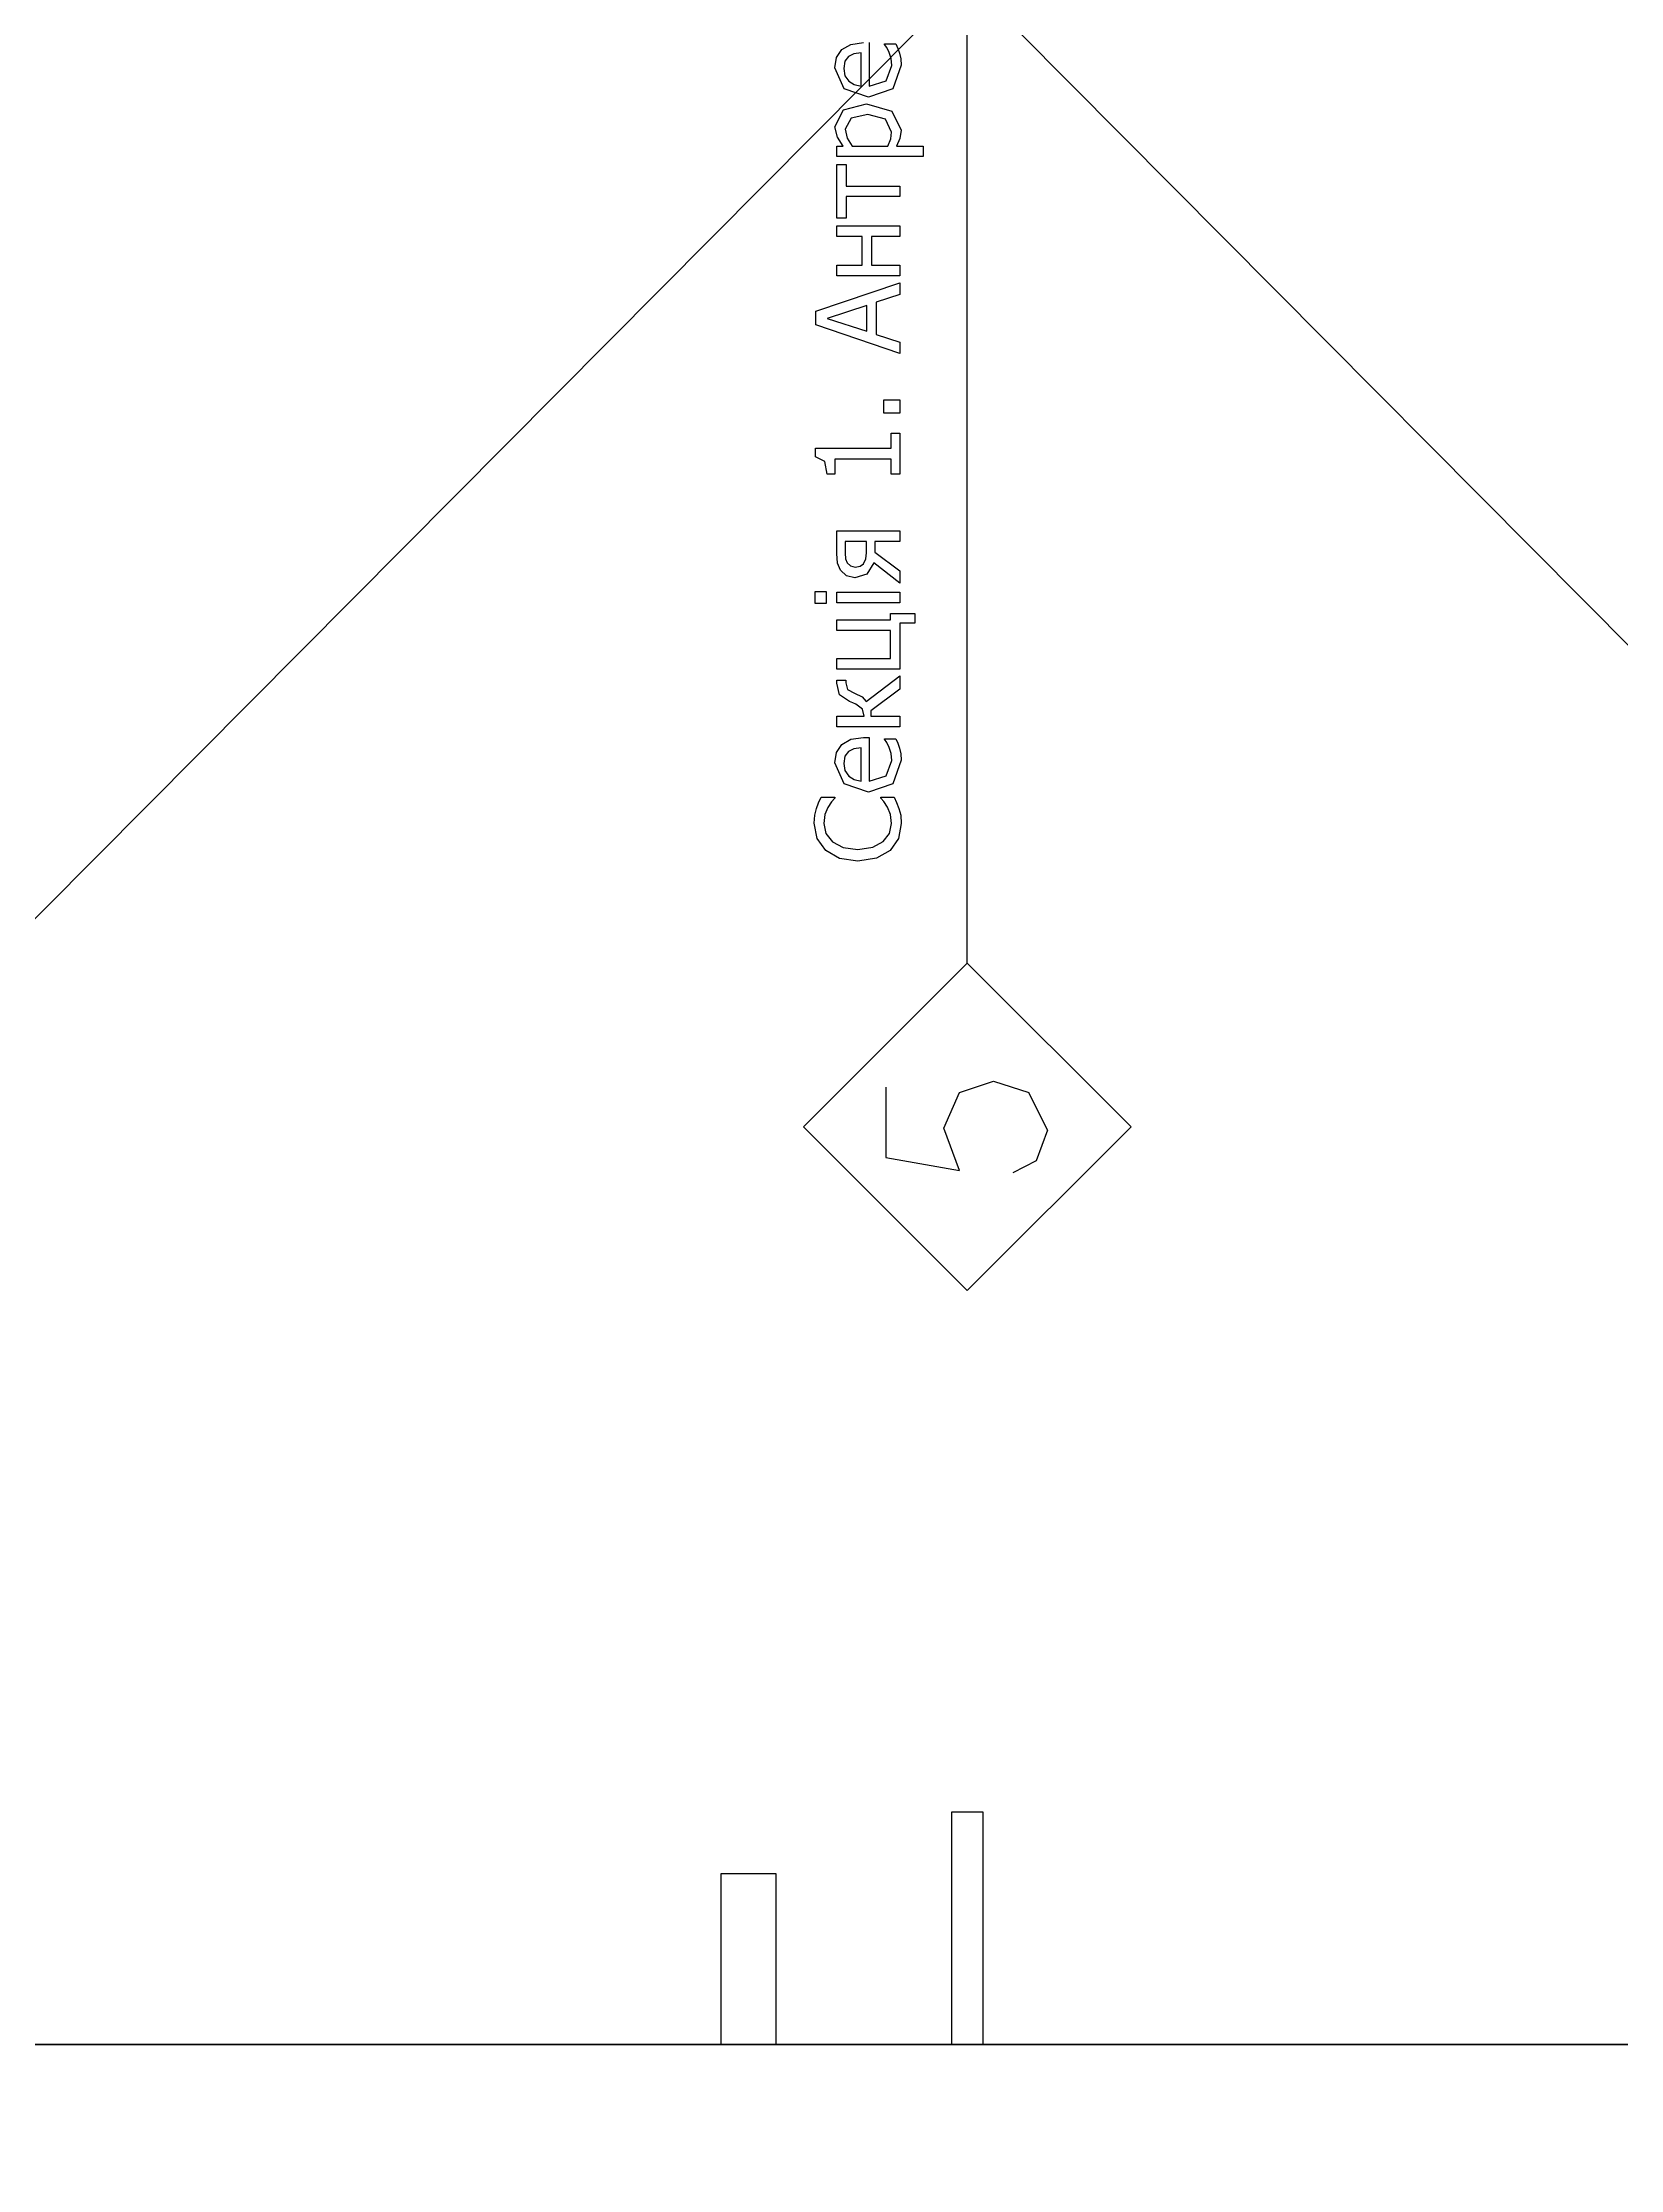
# Model space of a CAD drawing. Header units: millimetres. Extents: x -4450 to 26, y -548 to 1271.
# Drawn here: x -435.3 to -204.5, y -18.3 to 292.8 of the extents above; entities that cross this region are included whole.
import ezdxf

# ---------------------------------------------------------------- set-up
doc = ezdxf.new("R2010")
doc.units = ezdxf.units.MM
doc.header["$LTSCALE"] = 25.4
doc.layers.get('0').update_dxf_attribs({"true_color": 0xffffff})
for name, color, linetype, true_color in [('ABF_cuttingLines', 190, 'Continuous', 0x9900ff), ('ABF_Label', 252, 'Continuous', 0x777799), ('DSIDE-4.5', 190, 'Continuous', 0x9900ff), ('DSIDE-8', 22, 'Continuous', 0xcc4400)]:
    doc.layers.add(name, color=color, linetype=linetype, true_color=true_color)

# ---------------------------------------------------------------- blocks, each defined once
blk = doc.blocks.new('Group57#1')
at = {"layer": 'DSIDE-4.5', "color": 0, "extrusion": (9.39989e-17, -1, 1.15969e-15)}
blk.add_circle((0, 9), 2.25, dxfattribs=at)
at = {"layer": 'DSIDE-8', "color": 0, "extrusion": (9.39989e-17, -1, 1.15969e-15)}
blk.add_circle((-32, 9), 4, dxfattribs=at)
blk = doc.blocks.new('Group58#1')
at = {"layer": 'DSIDE-4.5', "color": 0}
blk.add_polyline3d([(-2.25, 0, 0), (-2.25, -34, 0), (2.25, -34, 0), (2.25, 0, 0), (-2.25, 0, 0)], close=True, dxfattribs=at)
at = {"layer": 'DSIDE-8', "color": 0}
blk.add_polyline3d([(-36, 0, 0), (-36, -25, 0), (-28, -25, 0), (-28, 0, 0), (-36, 0, 0)], close=True, dxfattribs=at)
blk = doc.blocks.new('Group69#1')
at = {"layer": 'ABF_Label', "color": 0}
for p, q in [((-135.01, 21.95), (-133.16, 23.28)), ((-133.16, 23.28), (-130.77, 23.74)), ((-130.77, 23.74), (-129.54, 23.65)), ((-129.54, 23.65), (-128.48, 23.4)), ((-128.48, 23.4), (-127.61, 23.07)), ((-96.7, 21.89), (-96.7, 23.6)), ((-96.7, 23.6), (-94.83, 23.6)), ((-94.83, 23.6), (-94.83, 21.89)), ((-74.68, 22.11), (-73.97, 23.55)), ((-73.97, 23.55), (-72.61, 23.55)), ((-72.61, 23.55), (-72.61, 11.8)), ((-57.9, 10.47), (-53.5, 23.51)), ((-53.5, 23.51), (-51.36, 23.51)), ((-51.36, 23.51), (-46.97, 10.47)), ((-136.64, 16.97), (-136.22, 19.83)), ((-136.22, 19.83), (-135.01, 21.95)), ((-133.67, 20.92), (-134.53, 19.24)), ((-132.36, 21.92), (-133.67, 20.92)), ((-130.79, 22.26), (-132.36, 21.92)), ((-129.43, 22.09), (-130.79, 22.26)), ((-128.34, 21.64), (-129.43, 22.09)), ((-127.47, 21.06), (-128.34, 21.64)), ((-127.61, 23.07), (-126.74, 22.64)), ((-126.88, 20.55), (-127.47, 21.06)), ((-126.74, 20.55), (-126.88, 20.55)), ((-126.74, 22.64), (-126.74, 20.55)), ((-124.67, 19.11), (-121.4, 20.52)), ((-121.4, 20.52), (-119.79, 20.26)), ((-119.79, 20.26), (-118.56, 19.44)), ((-115.81, 10.47), (-115.81, 20.25)), ((-115.81, 20.25), (-114.16, 20.25)), ((-114.16, 20.25), (-114.16, 15.99)), ((-111.9, 18.28), (-110.84, 19.8)), ((-110.84, 19.8), (-109.06, 20.25)), ((-109.06, 20.25), (-108.61, 20.25)), ((-108.61, 20.25), (-108.61, 18.83)), ((-106.88, 10.47), (-106.88, 20.25)), ((-106.88, 20.25), (-105.23, 20.25)), ((-105.23, 20.25), (-105.23, 11.89)), ((-100.86, 11.89), (-100.86, 20.25)), ((-100.86, 20.25), (-99.21, 20.25)), ((-99.21, 20.25), (-99.21, 11.89)), ((-94.83, 21.89), (-96.7, 21.89)), ((-96.59, 10.47), (-96.59, 20.25)), ((-96.59, 20.25), (-94.94, 20.25)), ((-94.94, 20.25), (-94.94, 10.47)), ((-91.55, 19.66), (-90.45, 20.11)), ((-90.45, 20.11), (-88.96, 20.25)), ((-88.96, 20.25), (-85.44, 20.25)), ((-85.44, 20.25), (-85.44, 10.47)), ((-76.66, 21.73), (-74.68, 22.11)), ((-76.66, 20.54), (-76.66, 21.73)), ((-74.29, 20.54), (-76.66, 20.54)), ((-74.29, 11.8), (-74.29, 20.54)), ((-52.48, 21.74), (-54.48, 15.59)), ((-50.46, 15.59), (-52.48, 21.74)), ((-45.86, 10.47), (-45.86, 20.25)), ((-45.86, 20.25), (-44.22, 20.25)), ((-44.22, 20.25), (-44.22, 16.29)), ((-39.79, 16.29), (-39.79, 20.25)), ((-39.79, 20.25), (-38.14, 20.25)), ((-38.14, 20.25), (-38.14, 10.47)), ((-36.92, 18.8), (-36.92, 20.25)), ((-36.92, 20.25), (-28.62, 20.25)), ((-28.62, 20.25), (-28.62, 18.8)), ((-27.39, 6.86), (-27.39, 20.25)), ((-27.39, 20.25), (-25.75, 20.25)), ((-25.75, 20.25), (-25.75, 19.23)), ((-25.75, 19.23), (-24.38, 20.15)), ((-24.38, 20.15), (-22.75, 20.52)), ((-22.75, 20.52), (-20.13, 19.19)), ((-16.9, 19.11), (-13.62, 20.52)), ((-13.62, 20.52), (-12.01, 20.26)), ((-12.01, 20.26), (-10.79, 19.44)), ((-136.21, 14.06), (-136.64, 16.97)), ((-134.53, 19.24), (-134.83, 16.97)), ((-134.83, 16.97), (-134.51, 14.67)), ((-125.93, 15.3), (-124.67, 19.11)), ((-124.01, 17.54), (-124.25, 16.45)), ((-123.45, 18.39), (-124.01, 17.54)), ((-122.61, 18.97), (-123.45, 18.39)), ((-121.5, 19.16), (-122.61, 18.97)), ((-120.38, 18.97), (-121.5, 19.16)), ((-119.64, 18.41), (-120.38, 18.97)), ((-119.24, 17.6), (-119.64, 18.41)), ((-119.08, 16.45), (-119.24, 17.6)), ((-118.56, 19.44), (-117.76, 18.06)), ((-117.76, 18.06), (-117.47, 16.08)), ((-113.07, 16.26), (-112.31, 17.26)), ((-112.31, 17.26), (-112.09, 17.77)), ((-112.09, 17.77), (-111.9, 18.28)), ((-110.61, 17.51), (-111.19, 16.32)), ((-110.03, 18.55), (-110.61, 17.51)), ((-108.99, 18.83), (-110.03, 18.55)), ((-108.61, 18.83), (-108.99, 18.83)), ((-92.73, 17.46), (-92.41, 18.74)), ((-92.17, 15.56), (-92.73, 17.46)), ((-92.41, 18.74), (-91.55, 19.66)), ((-90.88, 18.12), (-91.04, 17.41)), ((-91.04, 17.41), (-90.93, 16.63)), ((-90.93, 16.63), (-90.53, 16.07)), ((-90.4, 18.64), (-90.88, 18.12)), ((-89.77, 18.87), (-90.4, 18.64)), ((-88.87, 18.94), (-89.77, 18.87)), ((-87.08, 18.94), (-88.87, 18.94)), ((-87.08, 15.64), (-87.08, 18.94)), ((-33.59, 18.8), (-36.92, 18.8)), ((-33.59, 10.47), (-33.59, 18.8)), ((-28.62, 18.8), (-31.95, 18.8)), ((-31.95, 18.8), (-31.95, 10.47)), ((-24.51, 18.64), (-25.75, 17.84)), ((-25.75, 17.84), (-25.75, 12.3)), ((-23.15, 18.95), (-24.51, 18.64)), ((-21.42, 18.03), (-23.15, 18.95)), ((-20.88, 15.43), (-21.42, 18.03)), ((-20.13, 19.19), (-19.19, 15.62)), ((-18.15, 15.3), (-16.9, 19.11)), ((-16.23, 17.54), (-16.48, 16.45)), ((-15.67, 18.39), (-16.23, 17.54)), ((-14.84, 18.97), (-15.67, 18.39)), ((-13.72, 19.16), (-14.84, 18.97)), ((-12.6, 18.97), (-13.72, 19.16)), ((-11.86, 18.41), (-12.6, 18.97)), ((-11.46, 17.6), (-11.86, 18.41)), ((-11.3, 16.45), (-11.46, 17.6)), ((-10.79, 19.44), (-9.98, 18.06)), ((-9.98, 18.06), (-9.7, 16.08)), ((-135, 11.94), (-136.21, 14.06)), ((-134.51, 14.67), (-133.63, 13.03)), ((-127.42, 12.93), (-126.87, 13.42)), ((-126.87, 13.42), (-126.74, 13.42)), ((-126.74, 13.42), (-126.74, 11.35)), ((-124.64, 11.56), (-125.93, 15.3)), ((-124.25, 16.45), (-119.08, 16.45)), ((-117.47, 15.19), (-124.25, 15.19)), ((-124.25, 15.19), (-123.4, 12.58)), ((-117.47, 16.08), (-117.47, 15.19)), ((-114.16, 15.99), (-113.07, 16.26)), ((-113.34, 14.98), (-114.16, 14.98)), ((-114.16, 14.98), (-114.16, 10.47)), ((-109.99, 10.47), (-113.34, 14.98)), ((-111.19, 16.32), (-111.92, 15.67)), ((-111.92, 15.67), (-107.94, 10.47)), ((-93.53, 10.47), (-90.38, 14.5)), ((-90.38, 14.5), (-92.17, 15.56)), ((-88.71, 14.35), (-91.61, 10.47)), ((-90.53, 16.07), (-89.78, 15.73)), ((-89.78, 15.73), (-88.82, 15.64)), ((-88.82, 15.64), (-87.08, 15.64)), ((-87.08, 14.35), (-88.71, 14.35)), ((-87.08, 10.47), (-87.08, 14.35)), ((-54.96, 14.11), (-56.15, 10.47)), ((-49.98, 14.11), (-54.96, 14.11)), ((-54.48, 15.59), (-50.46, 15.59)), ((-48.8, 10.47), (-49.98, 14.11)), ((-44.22, 16.29), (-39.79, 16.29)), ((-39.79, 14.87), (-44.22, 14.87)), ((-44.22, 14.87), (-44.22, 10.47)), ((-39.79, 10.47), (-39.79, 14.87)), ((-21.59, 12.69), (-20.88, 15.43)), ((-19.19, 15.62), (-20.36, 11.72)), ((-16.86, 11.56), (-18.15, 15.3)), ((-16.48, 16.45), (-11.3, 16.45)), ((-9.7, 15.19), (-16.48, 15.19)), ((-16.48, 15.19), (-15.62, 12.58)), ((-182.59, 12.65), (-184.65, 1.23)), ((-171.71, 12.65), (-182.59, 12.65)), ((-133.15, 10.66), (-135, 11.94)), ((-133.63, 13.03), (-132.35, 12.06)), ((-130.8, 10.23), (-133.15, 10.66)), ((-132.35, 12.06), (-130.79, 11.73)), ((-129.53, 10.33), (-130.8, 10.23)), ((-130.79, 11.73), (-129.4, 11.91)), ((-128.48, 10.61), (-129.53, 10.33)), ((-129.4, 11.91), (-128.26, 12.38)), ((-127.55, 10.97), (-128.48, 10.61)), ((-128.26, 12.38), (-127.42, 12.93)), ((-126.74, 11.35), (-127.55, 10.97)), ((-121, 10.24), (-124.64, 11.56)), ((-123.4, 12.58), (-121.02, 11.68)), ((-121.02, 11.68), (-119.96, 11.8)), ((-120.02, 10.31), (-121, 10.24)), ((-119.15, 10.51), (-120.02, 10.31)), ((-119.96, 11.8), (-119.02, 12.11)), ((-118.38, 10.78), (-119.15, 10.51)), ((-119.02, 12.11), (-118.26, 12.5)), ((-117.66, 11.06), (-118.38, 10.78)), ((-118.26, 12.5), (-117.76, 12.86)), ((-117.76, 12.86), (-117.66, 12.86)), ((-117.66, 12.86), (-117.66, 11.06)), ((-114.16, 10.47), (-115.81, 10.47)), ((-107.94, 10.47), (-109.99, 10.47)), ((-99.77, 10.47), (-106.88, 10.47)), ((-105.23, 11.89), (-100.86, 11.89)), ((-99.77, 8.12), (-99.77, 10.47)), ((-99.21, 11.89), (-98.24, 11.89)), ((-98.24, 11.89), (-98.24, 8.12)), ((-94.94, 10.47), (-96.59, 10.47)), ((-91.61, 10.47), (-93.53, 10.47)), ((-85.44, 10.47), (-87.08, 10.47)), ((-76.66, 10.47), (-76.66, 11.8)), ((-76.66, 11.8), (-74.29, 11.8)), ((-70.3, 10.47), (-76.66, 10.47)), ((-72.61, 11.8), (-70.3, 11.8)), ((-70.3, 11.8), (-70.3, 10.47)), ((-67.18, 10.47), (-67.18, 12.96)), ((-67.18, 12.96), (-65.09, 12.96)), ((-65.09, 10.47), (-67.18, 10.47)), ((-65.09, 12.96), (-65.09, 10.47)), ((-56.15, 10.47), (-57.9, 10.47)), ((-46.97, 10.47), (-48.8, 10.47)), ((-44.22, 10.47), (-45.86, 10.47)), ((-38.14, 10.47), (-39.79, 10.47)), ((-31.95, 10.47), (-33.59, 10.47)), ((-25.75, 12.3), (-24.64, 11.87)), ((-24.6, 10.44), (-25.75, 10.96)), ((-25.75, 10.96), (-25.75, 6.86)), ((-24.64, 11.87), (-23.58, 11.75)), ((-23.31, 10.27), (-24.6, 10.44)), ((-23.58, 11.75), (-21.59, 12.69)), ((-20.36, 11.72), (-23.31, 10.27)), ((-13.23, 10.24), (-16.86, 11.56)), ((-15.62, 12.58), (-13.25, 11.68)), ((-13.25, 11.68), (-12.18, 11.8)), ((-12.24, 10.31), (-13.23, 10.24)), ((-11.37, 10.51), (-12.24, 10.31)), ((-12.18, 11.8), (-11.24, 12.11)), ((-10.6, 10.78), (-11.37, 10.51)), ((-11.24, 12.11), (-10.49, 12.5)), ((-9.88, 11.06), (-10.6, 10.78)), ((-10.49, 12.5), (-9.98, 12.86)), ((-9.98, 12.86), (-9.88, 12.86)), ((-9.88, 12.86), (-9.88, 11.06)), ((-98.24, 8.12), (-99.77, 8.12)), ((-25.75, 6.86), (-27.39, 6.86)), ((-184.65, 1.23), (-178.04, 3.64)), ((-178.04, 3.64), (-172.52, 1.23)), ((-172.52, 1.23), (-170.75, -4.05)), ((-152.46, 0), (185.48, 0)), ((-170.75, -4.05), (-172.52, -9.54)), ((-183.12, -10.7), (-184.97, -7.04)), ((-178.36, -12.45), (-172.52, -9.54)), ((-178.36, -12.45), (-183.12, -10.7))]:
    blk.add_line(p, q, dxfattribs=at)
blk.add_polyline3d([(-152.46, 0, 0), (-177.86, -25.4, 0), (-203.26, 0, 0), (-177.86, 25.4, 0), (-152.46, 0, 0)], close=True, dxfattribs=at)
blk = doc.blocks.new('Group73#1')
at = {"layer": 'ABF_cuttingLines', "color": 0}
blk.add_polyline3d([(600, 622, 0), (0, 622, 0), (0, 18, 0), (600, 18, 0), (600, 622, 0)], close=True, dxfattribs=at)
blk = doc.blocks.new('______ 1. ___#5')
at = {"layer": 'ABF_cuttingLines', "color": 0}
for p, q in [((600, 18, 18), (0, 18, 18)), ((600, 18), (0, 18)), ((600, 18, 18), (0, 18, 18)), ((600, 18), (0, 18))]:
    blk.add_line(p, q, dxfattribs=at)
at = {"color": 0, "extrusion": (0, 0, -1)}
ref = blk.add_blockref('Group58#1', (-300, 18, -18), dxfattribs=dict(at, rotation=180))
ref.add_attrib('Skp_GroupInstanceName', '_ABF_sideDrillDepth', (0, 0), dxfattribs={"height": 1})
ref = blk.add_blockref('Group57#1', (-300, 18, -18), dxfattribs=dict(at, rotation=180))
ref.add_attrib('Skp_GroupInstanceName', '_ABF_sideDrill', (0, 0), dxfattribs={"height": 1})
at = {"layer": 'ABF_cuttingLines', "color": 0}
blk.add_blockref('Group73#1', (0, 0, 18), dxfattribs=at)
at = {"layer": 'ABF_Label', "color": 0, "xscale": 0.9433087132748648, "yscale": 0.9433087132748648, "rotation": 90}
blk.add_blockref('Group69#1', (300, 320, 18), dxfattribs=at)
at = {"color": 7, "true_color": 0xffffff}
mesh = blk.add_polyface(dxfattribs=at)
corners = [(600, 18, 18), (0, 622, 18), (0, 18, 18), (600, 622, 18)]
mesh.append_faces([[corners[k] for k in face] for face in [(0, 1, 2), (1, 0, 3)]], dxfattribs={"vtx0": -1, "color": 7})
at = {"color": 0}
mesh = blk.add_polyface(dxfattribs=at)
corners = [(600, 622), (0, 18), (0, 622), (600, 18)]
mesh.append_faces([[corners[k] for k in face] for face in [(0, 1, 2), (1, 0, 3)]], dxfattribs={"vtx0": -1, "color": 0})
mesh = blk.add_polyface(dxfattribs=at)
corners = [(600, 18, 18), (0, 18), (600, 18), (0, 18, 18)]
mesh.append_faces([[corners[k] for k in face] for face in [(0, 1, 2), (1, 0, 3)]], dxfattribs={"vtx0": -1, "color": 0})
blk = doc.blocks.new('WOOD_BAMBOO_THICKNESS_18')
at = {"color": 0}
blk.add_blockref('______ 1. ___#5', (-600, -18), dxfattribs=at)

msp = doc.modelspace()

# ---------------------------------------------------------------- block references
at = {"color": 0}
msp.add_blockref('WOOD_BAMBOO_THICKNESS_18', (0, 0), dxfattribs=at)

doc.saveas('drawing.dxf')
